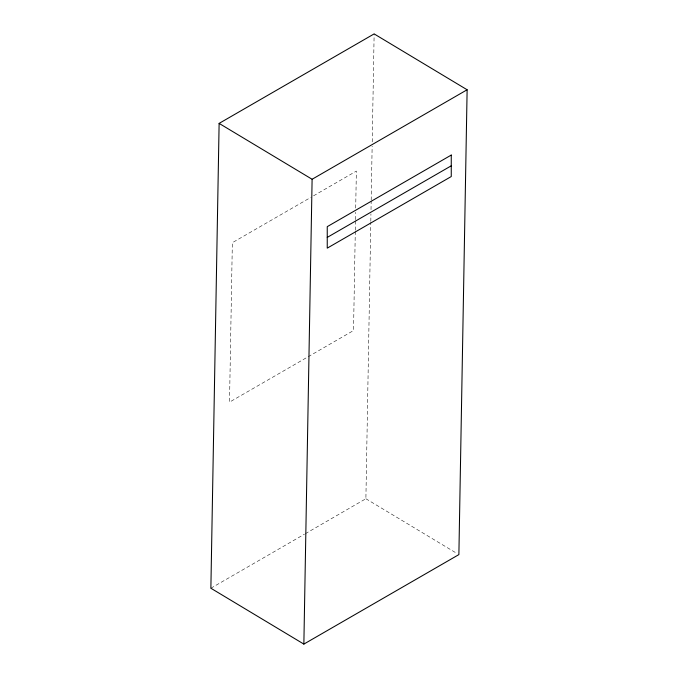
<?xml version="1.0" encoding="UTF-8"?>
<svg xmlns="http://www.w3.org/2000/svg" width="678" height="678" viewBox="0 0 678 678"><rect width="100%" height="100%" fill="white"/><g stroke="black" fill="none" stroke-linecap="round" stroke-linejoin="round"><path stroke-width="0.51" stroke-dasharray="3.39 2.54" d="M355.289 231.291L353.535 330.533L229.52 402.139L232.342 242.707L309.854 197.951M355.314 230.232L355.475 220.731M355.501 219.672L355.628 212.282M355.704 208.061L356.357 171.102L310.77 197.425M305.346 533.688L365.891 498.737L370.79 222.376M370.815 221.316L370.942 213.901M371.019 209.672L371.171 201.197M371.188 200.137L372.146 146.134M372.222 141.905L374.137 33.9M210.875 588.233L304.43 534.213M365.891 498.737L457.074 553.519"/><path stroke-width="1.02" d="M219.121 123.396L210.875 588.233L303.863 644.1L458.879 554.604L467.125 89.767L374.137 33.9L219.121 123.396L312.109 179.263L303.863 644.1M312.109 179.263L467.125 89.767M327.245 237.402L451.26 165.805M451.26 155.067L327.245 226.664L327.245 248.14L451.26 176.543L451.26 155.067"/></g></svg>
